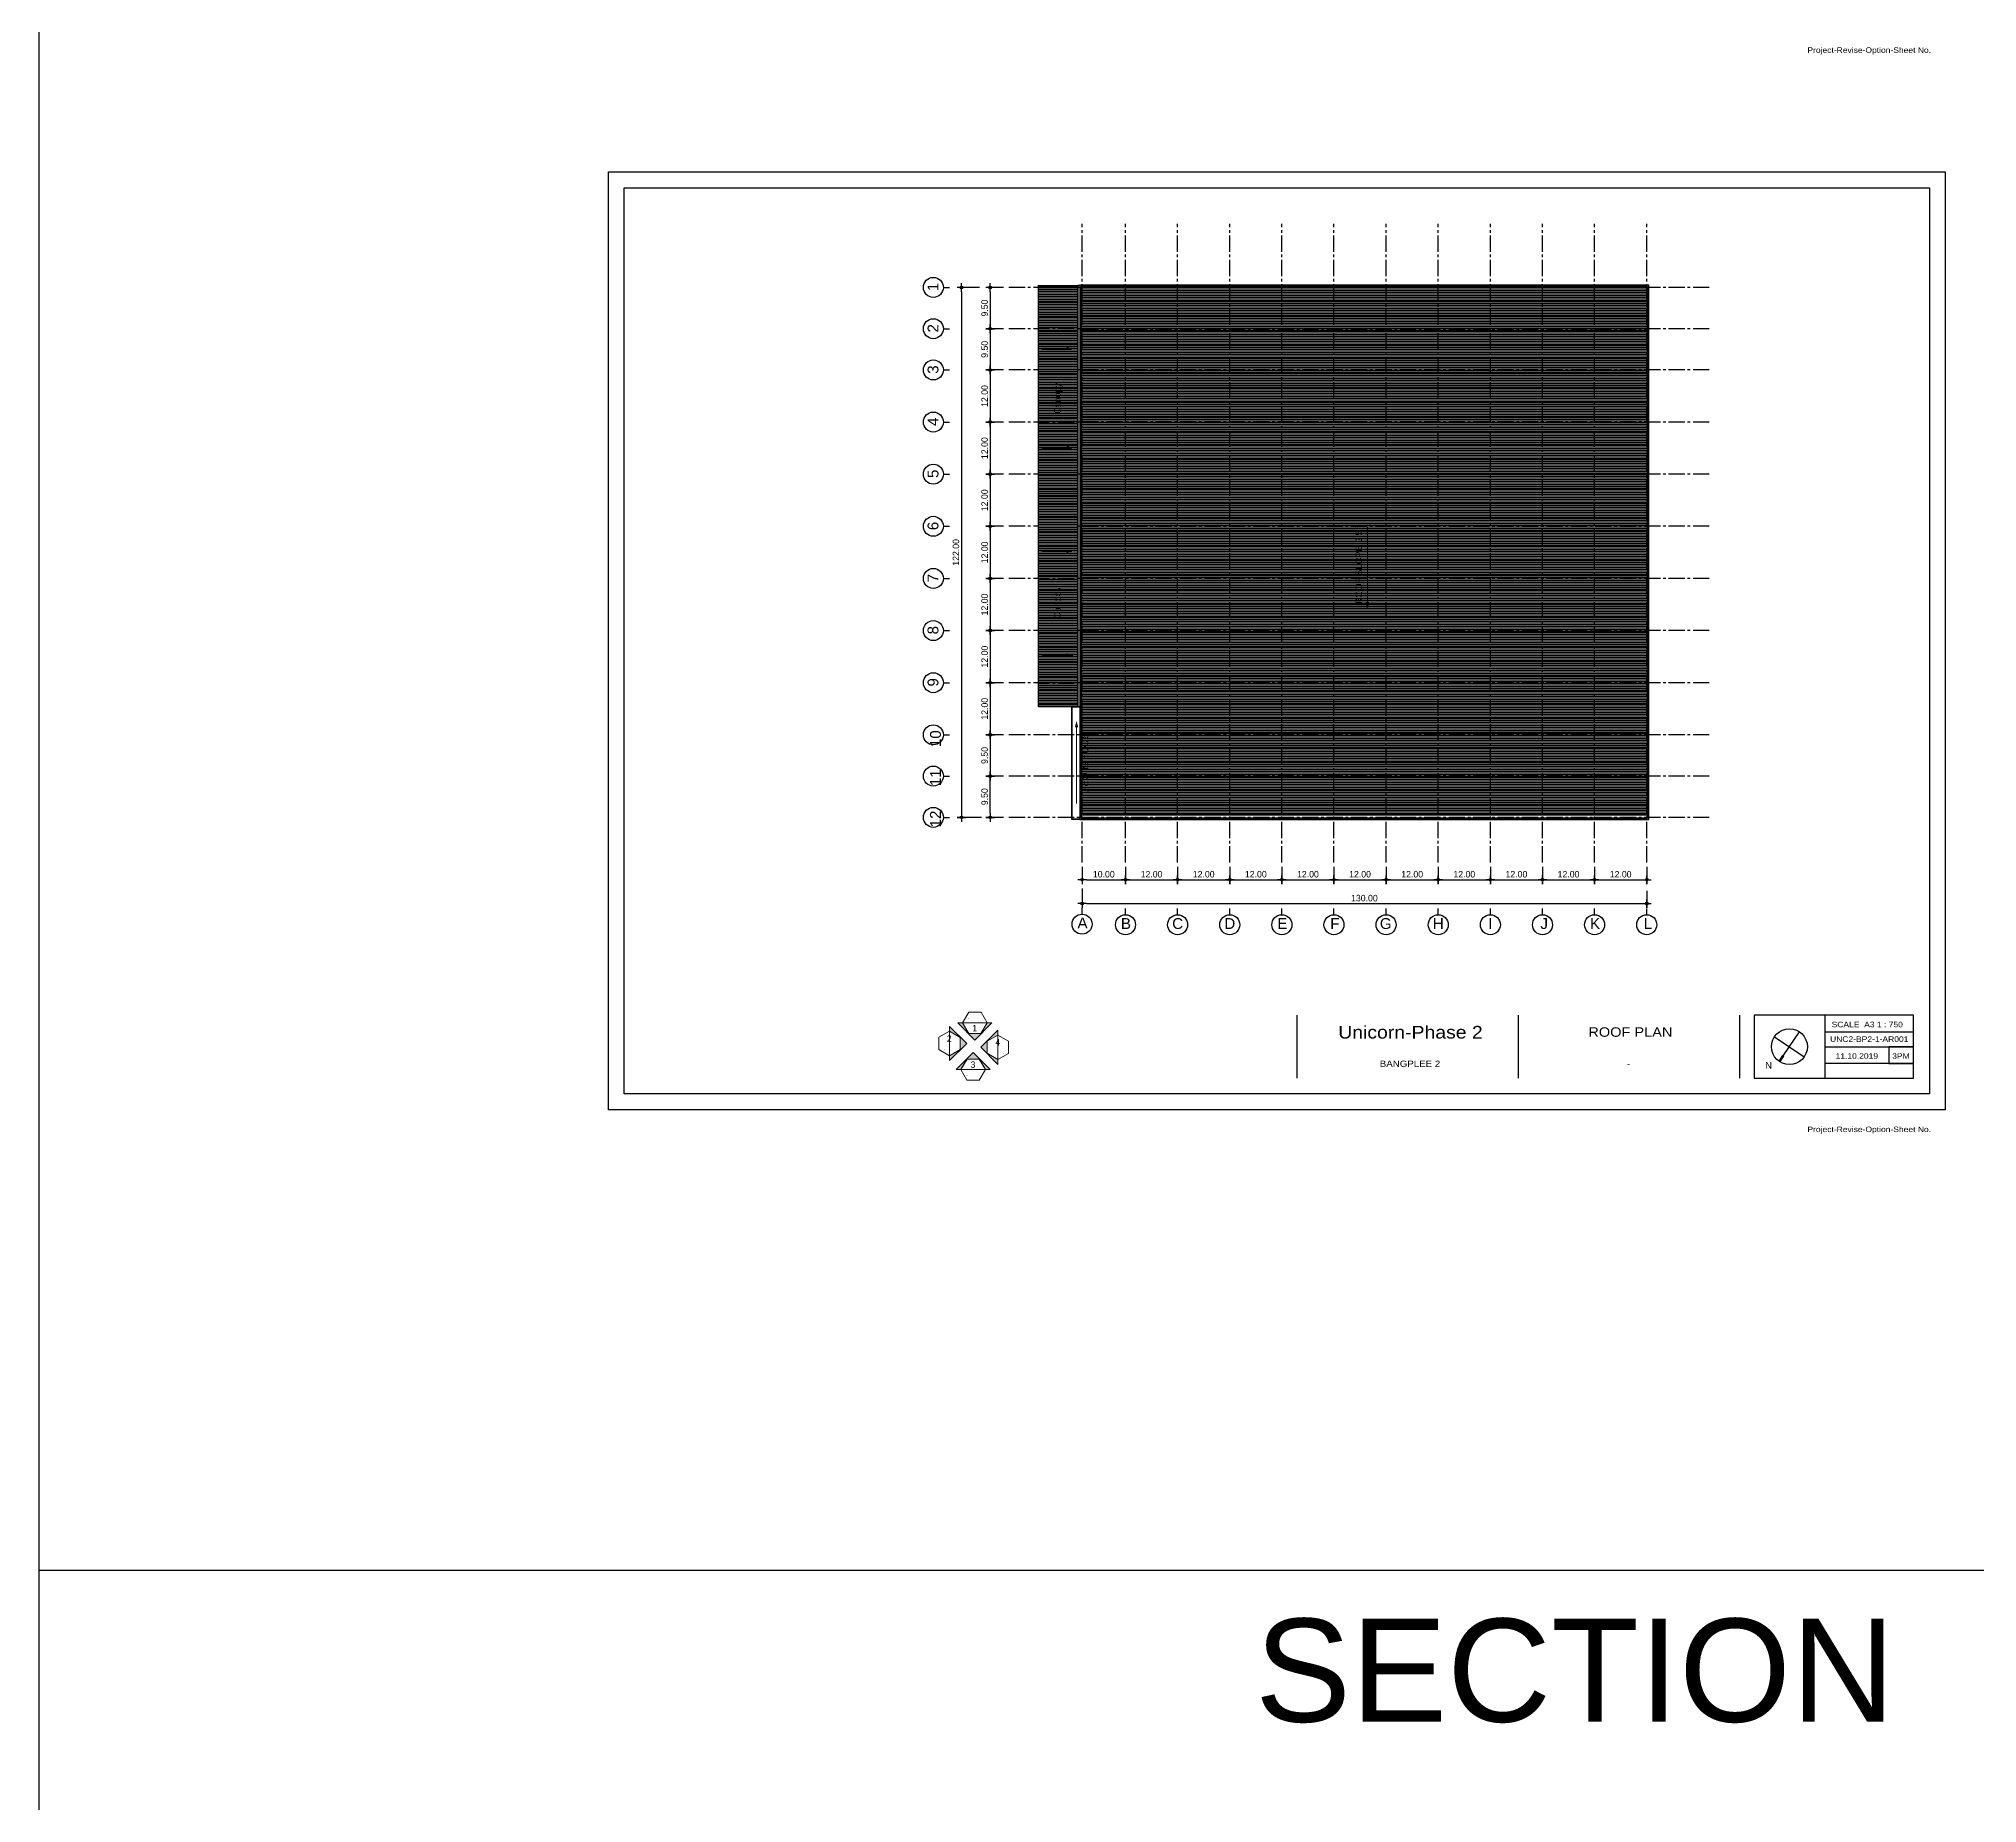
# Model space of a CAD drawing. Extents: x 692141 to 693595, y 1492301 to 1494225.
# Drawn here: x 692141 to 692587.3, y 1492747.3 to 1493153.5 of the extents above; entities that cross this region are included whole.
import ezdxf
from ezdxf.enums import TextEntityAlignment as Align

# ---------------------------------------------------------------- set-up
doc = ezdxf.new("R2010")
doc.units = 0
doc.header["$MEASUREMENT"] = 0
doc.linetypes.add('CENTER2', pattern=[1.125, 0.75, -0.125, 0.125, -0.125])
for name, color, linetype in [('A-dimension', 1, 'Continuous'), ('A-WALL', 2, 'Continuous'), ('AREA', 8, 'Continuous'), ('Arrow dim', 2, 'Continuous'), ('Arrow dim2', 1, 'Continuous'), ('det1', 2, 'Continuous'), ('Grid', 8, 'CENTER2'), ('HATCH', 8, 'Continuous'), ('Layer1', 1, 'Continuous'), ('Layer4', 3, 'Continuous'), ('R', 12, 'Continuous'), ('SYM', 7, 'Continuous'), ('T3', 6, 'Continuous'), ('TEX-THAI', 7, 'Continuous')]:
    doc.layers.add(name, color=color, linetype=linetype)
doc.layers.add('G-ANNO-SYMB', color=7, linetype='Continuous', lineweight=5)
doc.styles.add('ARIAL', font='arial.ttf')
doc.styles.add('Browallia New', font='Browallia New.ttf', dxfattribs={"height": 2000})
doc.styles.add('Browallia New_2', font='Browallia New.ttf', dxfattribs={"width": 0.8, "height": 900})
doc.styles.add('MASTER', font='CordiaUPC.ttf')
doc.styles.add('SU', font='micross.ttf')
doc.dimstyles.new('1000-CC', dxfattribs={"dimtxt": 1.5, "dimasz": 1, "dimexe": 1, "dimexo": 1, "dimgap": 0.5, "dimtad": 1, "dimzin": 0, "dimdsep": 46, "dimtxsty": 'MASTER', "dimblk": 'J-01', "dimcen": 0.09, "dimdle": 1, "dimclrd": 1, "dimclre": 8, "dimclrt": 3, "dimadec": 0, "dimazin": 0, "dimtfac": 1, "dimtix": 1, "dimtmove": 2, "dimatfit": 3, "dimldrblk": 'DOT', "dimfxl": 1, "dimtolj": 1, "dimtzin": 0, "dimarcsym": 0})

# ---------------------------------------------------------------- blocks, each defined once
blk = doc.blocks.new('A$C45E11594')
at = {"layer": 'R'}
blk.add_hatch(color=256, dxfattribs=at).paths.add_polyline_path([(-0.9, 6.2), (-1.4, 6.1), (-2.1, 9.9, -0.012348), (-1.6, 10)])
at = {"layer": 'SYM', "color": 1}
for p, q in [((10, 1.8), (-10, -1.8)), ((-1.1, 6.2), (1.8, -10))]:
    blk.add_line(p, q, dxfattribs=at)
at = {"layer": 'SYM', "color": 7}
for p, q in [((-2.1, 9.9), (-1.4, 6.1)), ((-1.6, 10), (-0.9, 6.2)), ((-0.9, 6.2), (-1.4, 6.1))]:
    blk.add_line(p, q, dxfattribs=at)
at = {"layer": 'SYM', "color": 1}
blk.add_circle((0, 0), 10.2, dxfattribs=at)
blk = doc.blocks.new('Elevation - INFRA-AR_ELEVATION MARK_BODY-503778-500_01_LEVEL 1')
at = {"layer": 'G-ANNO-SYMB'}
for p, q in [((-3.8, 6.5), (-7.5, 0)), ((-7.5, 0), (7.5, 0)), ((-7.5, 0), (-3.8, -6.5)), ((3.7, 6.5), (-3.8, 6.5)), ((7.5, 0), (3.7, 6.5)), ((-3.8, -6.5), (3.7, -6.5)), ((3.7, -6.5), (7.5, 0))]:
    blk.add_line(p, q, dxfattribs=at)
blk = doc.blocks.new('Elevation - UP-504461-500_01_LEVEL 1')
at = {"layer": 'G-ANNO-SYMB'}
blk.add_hatch(color=256, dxfattribs=at).paths.add_polyline_path([(-7.5, 0), (-10.5, 0), (0, 10.5), (10.5, 0), (7.5, 0), (3.8, 6.5), (-3.7, 6.5)], flags=0)
for p, q in [((0, 10.5), (-10.5, 0)), ((-10.5, 0), (-7.5, 0)), ((-7.5, 0), (-3.7, 6.5)), ((-3.7, 6.5), (3.8, 6.5)), ((10.5, 0), (0, 10.5)), ((3.8, 6.5), (7.5, 0)), ((7.5, 0), (10.5, 0))]:
    blk.add_line(p, q, dxfattribs=at)
blk = doc.blocks.new('J-01')
at = {"layer": 'Arrow dim'}
blk.add_circle((0, 0), 0.3, dxfattribs=at)
at = {"layer": 'Arrow dim2'}
for p, q in [((-1, 0), (1, 0)), ((0, -1), (0, 1))]:
    blk.add_line(p, q, dxfattribs=at)
blk = doc.blocks.new('*D302')
at = {"layer": 'A-dimension', "color": 8, "lineweight": -2, "transparency": 16777216}
for p, q in [((692363.12, 1493096.23), (692359.02, 1493096.23)), ((692363.12, 1493086.73), (692359.02, 1493086.73))]:
    blk.add_line(p, q, dxfattribs=at)
at = {"layer": 'A-dimension', "color": 1, "lineweight": -2, "transparency": 16777216}
blk.add_line((692360.02, 1493095.23), (692360.02, 1493087.73), dxfattribs=at)
at = {"layer": 'Defpoints', "color": 0, "transparency": 16777216}
for p in [(692364.12, 1493096.23), (692360.02, 1493086.73), (692364.12, 1493086.73)]:
    blk.add_point(p, dxfattribs=at)
at = {"layer": 'A-dimension', "color": 1, "lineweight": -2, "transparency": 16777216}
for p, rotation in [((692360.02, 1493096.23), 90), ((692360.02, 1493086.73), 270)]:
    blk.add_blockref('J-01', p, dxfattribs=dict(at, rotation=rotation))
at = {"layer": 'A-dimension', "color": 3, "transparency": 16777216, "insert": (692358.76, 1493091.48), "char_height": 1.5, "attachment_point": 5, "rotation": 90, "style": 'MASTER'}
blk.add_mtext('\\A1;9.50', dxfattribs=at)
blk = doc.blocks.new('_Dot')
at = {"color": 0, "linetype": 'ByBlock', "lineweight": -2}
blk.add_line((-0.5, 0), (-1, 0), dxfattribs=at)
at = {"color": 0, "linetype": 'ByBlock', "const_width": 0.5}
blk.add_lwpolyline([(-0.25, 0, 1), (0.25, 0, 1)], format="xyb", close=True, dxfattribs=at)
blk = doc.blocks.new('*D291')
at = {"layer": 'A-dimension', "color": 8, "lineweight": -2, "transparency": 16777216}
for p, q in [((692357.57, 1493096.23), (692352.41, 1493096.23)), ((692358.02, 1492974.23), (692352.41, 1492974.23))]:
    blk.add_line(p, q, dxfattribs=at)
at = {"layer": 'A-dimension', "color": 1, "lineweight": -2, "transparency": 16777216}
blk.add_line((692353.41, 1493095.23), (692353.41, 1492975.23), dxfattribs=at)
at = {"layer": 'Defpoints', "color": 0, "transparency": 16777216}
for p in [(692358.57, 1493096.23), (692353.41, 1492974.23), (692359.02, 1492974.23)]:
    blk.add_point(p, dxfattribs=at)
at = {"layer": 'A-dimension', "color": 1, "lineweight": -2, "transparency": 16777216}
for p, rotation in [((692353.41, 1493096.23), 90), ((692353.41, 1492974.23), 270)]:
    blk.add_blockref('J-01', p, dxfattribs=dict(at, rotation=rotation))
at = {"layer": 'A-dimension', "color": 3, "transparency": 16777216, "insert": (692352.15, 1493035.23), "char_height": 1.5, "attachment_point": 5, "rotation": 90, "style": 'MASTER'}
blk.add_mtext('\\A1;122.00', dxfattribs=at)
blk = doc.blocks.new('*D292')
at = {"layer": 'A-dimension', "color": 8, "lineweight": -2, "transparency": 16777216}
for p, q in [((692363.12, 1493086.73), (692359.02, 1493086.73)), ((692363.12, 1493077.23), (692359.02, 1493077.23))]:
    blk.add_line(p, q, dxfattribs=at)
at = {"layer": 'A-dimension', "color": 1, "lineweight": -2, "transparency": 16777216}
blk.add_line((692360.02, 1493085.73), (692360.02, 1493078.23), dxfattribs=at)
at = {"layer": 'Defpoints', "color": 0, "transparency": 16777216}
for p in [(692364.12, 1493086.73), (692360.02, 1493077.23), (692364.12, 1493077.23)]:
    blk.add_point(p, dxfattribs=at)
at = {"layer": 'A-dimension', "color": 1, "lineweight": -2, "transparency": 16777216}
for p, rotation in [((692360.02, 1493086.73), 90), ((692360.02, 1493077.23), 270)]:
    blk.add_blockref('J-01', p, dxfattribs=dict(at, rotation=rotation))
at = {"layer": 'A-dimension', "color": 3, "transparency": 16777216, "insert": (692358.76, 1493081.98), "char_height": 1.5, "attachment_point": 5, "rotation": 90, "style": 'MASTER'}
blk.add_mtext('\\A1;9.50', dxfattribs=at)
blk = doc.blocks.new('*D293')
at = {"layer": 'A-dimension', "color": 8, "lineweight": -2, "transparency": 16777216}
for p, q in [((692363.12, 1493077.23), (692359.02, 1493077.23)), ((692363.12, 1493065.23), (692359.02, 1493065.23))]:
    blk.add_line(p, q, dxfattribs=at)
at = {"layer": 'A-dimension', "color": 1, "lineweight": -2, "transparency": 16777216}
blk.add_line((692360.02, 1493076.23), (692360.02, 1493066.23), dxfattribs=at)
at = {"layer": 'Defpoints', "color": 0, "transparency": 16777216}
for p in [(692364.12, 1493077.23), (692360.02, 1493065.23), (692364.12, 1493065.23)]:
    blk.add_point(p, dxfattribs=at)
at = {"layer": 'A-dimension', "color": 1, "lineweight": -2, "transparency": 16777216}
for p, rotation in [((692360.02, 1493077.23), 90), ((692360.02, 1493065.23), 270)]:
    blk.add_blockref('J-01', p, dxfattribs=dict(at, rotation=rotation))
at = {"layer": 'A-dimension', "color": 3, "transparency": 16777216, "insert": (692358.76, 1493071.23), "char_height": 1.5, "attachment_point": 5, "rotation": 90, "style": 'MASTER'}
blk.add_mtext('\\A1;12.00', dxfattribs=at)
blk = doc.blocks.new('*D294')
at = {"layer": 'A-dimension', "color": 8, "lineweight": -2, "transparency": 16777216}
for p, q in [((692363.12, 1493065.23), (692359.02, 1493065.23)), ((692363.12, 1493053.23), (692359.02, 1493053.23))]:
    blk.add_line(p, q, dxfattribs=at)
at = {"layer": 'A-dimension', "color": 1, "lineweight": -2, "transparency": 16777216}
blk.add_line((692360.02, 1493064.23), (692360.02, 1493054.23), dxfattribs=at)
at = {"layer": 'Defpoints', "color": 0, "transparency": 16777216}
for p in [(692364.12, 1493065.23), (692360.02, 1493053.23), (692364.12, 1493053.23)]:
    blk.add_point(p, dxfattribs=at)
at = {"layer": 'A-dimension', "color": 1, "lineweight": -2, "transparency": 16777216}
for p, rotation in [((692360.02, 1493065.23), 90), ((692360.02, 1493053.23), 270)]:
    blk.add_blockref('J-01', p, dxfattribs=dict(at, rotation=rotation))
at = {"layer": 'A-dimension', "color": 3, "transparency": 16777216, "insert": (692358.76, 1493059.23), "char_height": 1.5, "attachment_point": 5, "rotation": 90, "style": 'MASTER'}
blk.add_mtext('\\A1;12.00', dxfattribs=at)
blk = doc.blocks.new('*D295')
at = {"layer": 'A-dimension', "color": 8, "lineweight": -2, "transparency": 16777216}
for p, q in [((692363.12, 1493053.23), (692359.02, 1493053.23)), ((692363.12, 1493041.23), (692359.02, 1493041.23))]:
    blk.add_line(p, q, dxfattribs=at)
at = {"layer": 'A-dimension', "color": 1, "lineweight": -2, "transparency": 16777216}
blk.add_line((692360.02, 1493052.23), (692360.02, 1493042.23), dxfattribs=at)
at = {"layer": 'Defpoints', "color": 0, "transparency": 16777216}
for p in [(692364.12, 1493053.23), (692360.02, 1493041.23), (692364.12, 1493041.23)]:
    blk.add_point(p, dxfattribs=at)
at = {"layer": 'A-dimension', "color": 1, "lineweight": -2, "transparency": 16777216}
for p, rotation in [((692360.02, 1493053.23), 90), ((692360.02, 1493041.23), 270)]:
    blk.add_blockref('J-01', p, dxfattribs=dict(at, rotation=rotation))
at = {"layer": 'A-dimension', "color": 3, "transparency": 16777216, "insert": (692358.76, 1493047.23), "char_height": 1.5, "attachment_point": 5, "rotation": 90, "style": 'MASTER'}
blk.add_mtext('\\A1;12.00', dxfattribs=at)
blk = doc.blocks.new('*D296')
at = {"layer": 'A-dimension', "color": 8, "lineweight": -2, "transparency": 16777216}
for p, q in [((692363.12, 1493041.23), (692359.02, 1493041.23)), ((692363.12, 1493029.23), (692359.02, 1493029.23))]:
    blk.add_line(p, q, dxfattribs=at)
at = {"layer": 'A-dimension', "color": 1, "lineweight": -2, "transparency": 16777216}
blk.add_line((692360.02, 1493040.23), (692360.02, 1493030.23), dxfattribs=at)
at = {"layer": 'Defpoints', "color": 0, "transparency": 16777216}
for p in [(692364.12, 1493041.23), (692360.02, 1493029.23), (692364.12, 1493029.23)]:
    blk.add_point(p, dxfattribs=at)
at = {"layer": 'A-dimension', "color": 1, "lineweight": -2, "transparency": 16777216}
for p, rotation in [((692360.02, 1493041.23), 90), ((692360.02, 1493029.23), 270)]:
    blk.add_blockref('J-01', p, dxfattribs=dict(at, rotation=rotation))
at = {"layer": 'A-dimension', "color": 3, "transparency": 16777216, "insert": (692358.76, 1493035.23), "char_height": 1.5, "attachment_point": 5, "rotation": 90, "style": 'MASTER'}
blk.add_mtext('\\A1;12.00', dxfattribs=at)
blk = doc.blocks.new('*D297')
at = {"layer": 'A-dimension', "color": 8, "lineweight": -2, "transparency": 16777216}
for p, q in [((692363.12, 1493029.23), (692359.02, 1493029.23)), ((692363.12, 1493017.23), (692359.02, 1493017.23))]:
    blk.add_line(p, q, dxfattribs=at)
at = {"layer": 'A-dimension', "color": 1, "lineweight": -2, "transparency": 16777216}
blk.add_line((692360.02, 1493028.23), (692360.02, 1493018.23), dxfattribs=at)
at = {"layer": 'Defpoints', "color": 0, "transparency": 16777216}
for p in [(692364.12, 1493029.23), (692360.02, 1493017.23), (692364.12, 1493017.23)]:
    blk.add_point(p, dxfattribs=at)
at = {"layer": 'A-dimension', "color": 1, "lineweight": -2, "transparency": 16777216}
for p, rotation in [((692360.02, 1493029.23), 90), ((692360.02, 1493017.23), 270)]:
    blk.add_blockref('J-01', p, dxfattribs=dict(at, rotation=rotation))
at = {"layer": 'A-dimension', "color": 3, "transparency": 16777216, "insert": (692358.76, 1493023.23), "char_height": 1.5, "attachment_point": 5, "rotation": 90, "style": 'MASTER'}
blk.add_mtext('\\A1;12.00', dxfattribs=at)
blk = doc.blocks.new('*D298')
at = {"layer": 'A-dimension', "color": 8, "lineweight": -2, "transparency": 16777216}
for p, q in [((692363.12, 1493017.23), (692359.02, 1493017.23)), ((692363.12, 1493005.23), (692359.02, 1493005.23))]:
    blk.add_line(p, q, dxfattribs=at)
at = {"layer": 'A-dimension', "color": 1, "lineweight": -2, "transparency": 16777216}
blk.add_line((692360.02, 1493016.23), (692360.02, 1493006.23), dxfattribs=at)
at = {"layer": 'Defpoints', "color": 0, "transparency": 16777216}
for p in [(692364.12, 1493017.23), (692360.02, 1493005.23), (692364.12, 1493005.23)]:
    blk.add_point(p, dxfattribs=at)
at = {"layer": 'A-dimension', "color": 1, "lineweight": -2, "transparency": 16777216}
for p, rotation in [((692360.02, 1493017.23), 90), ((692360.02, 1493005.23), 270)]:
    blk.add_blockref('J-01', p, dxfattribs=dict(at, rotation=rotation))
at = {"layer": 'A-dimension', "color": 3, "transparency": 16777216, "insert": (692358.76, 1493011.23), "char_height": 1.5, "attachment_point": 5, "rotation": 90, "style": 'MASTER'}
blk.add_mtext('\\A1;12.00', dxfattribs=at)
blk = doc.blocks.new('*D299')
at = {"layer": 'A-dimension', "color": 8, "lineweight": -2, "transparency": 16777216}
for p, q in [((692363.12, 1493005.23), (692359.02, 1493005.23)), ((692363.12, 1492993.23), (692359.02, 1492993.23))]:
    blk.add_line(p, q, dxfattribs=at)
at = {"layer": 'A-dimension', "color": 1, "lineweight": -2, "transparency": 16777216}
blk.add_line((692360.02, 1493004.23), (692360.02, 1492994.23), dxfattribs=at)
at = {"layer": 'Defpoints', "color": 0, "transparency": 16777216}
for p in [(692364.12, 1493005.23), (692360.02, 1492993.23), (692364.12, 1492993.23)]:
    blk.add_point(p, dxfattribs=at)
at = {"layer": 'A-dimension', "color": 1, "lineweight": -2, "transparency": 16777216}
for p, rotation in [((692360.02, 1493005.23), 90), ((692360.02, 1492993.23), 270)]:
    blk.add_blockref('J-01', p, dxfattribs=dict(at, rotation=rotation))
at = {"layer": 'A-dimension', "color": 3, "transparency": 16777216, "insert": (692358.76, 1492999.23), "char_height": 1.5, "attachment_point": 5, "rotation": 90, "style": 'MASTER'}
blk.add_mtext('\\A1;12.00', dxfattribs=at)
blk = doc.blocks.new('*D300')
at = {"layer": 'A-dimension', "color": 8, "lineweight": -2, "transparency": 16777216}
for p, q in [((692363.12, 1492993.23), (692359.02, 1492993.23)), ((692363.12, 1492983.73), (692359.02, 1492983.73))]:
    blk.add_line(p, q, dxfattribs=at)
at = {"layer": 'A-dimension', "color": 1, "lineweight": -2, "transparency": 16777216}
blk.add_line((692360.02, 1492992.23), (692360.02, 1492984.73), dxfattribs=at)
at = {"layer": 'Defpoints', "color": 0, "transparency": 16777216}
for p in [(692364.12, 1492993.23), (692360.02, 1492983.73), (692364.12, 1492983.73)]:
    blk.add_point(p, dxfattribs=at)
at = {"layer": 'A-dimension', "color": 1, "lineweight": -2, "transparency": 16777216}
for p, rotation in [((692360.02, 1492993.23), 90), ((692360.02, 1492983.73), 270)]:
    blk.add_blockref('J-01', p, dxfattribs=dict(at, rotation=rotation))
at = {"layer": 'A-dimension', "color": 3, "transparency": 16777216, "insert": (692358.76, 1492988.48), "char_height": 1.5, "attachment_point": 5, "rotation": 90, "style": 'MASTER'}
blk.add_mtext('\\A1;9.50', dxfattribs=at)
blk = doc.blocks.new('*D301')
at = {"layer": 'A-dimension', "color": 8, "lineweight": -2, "transparency": 16777216}
for p, q in [((692363.12, 1492983.73), (692359.02, 1492983.73)), ((692363.12, 1492974.23), (692359.02, 1492974.23))]:
    blk.add_line(p, q, dxfattribs=at)
at = {"layer": 'A-dimension', "color": 1, "lineweight": -2, "transparency": 16777216}
blk.add_line((692360.02, 1492975.23), (692360.02, 1492982.73), dxfattribs=at)
at = {"layer": 'Defpoints', "color": 0, "transparency": 16777216}
for p in [(692360.02, 1492983.73), (692364.12, 1492983.73), (692364.12, 1492974.23)]:
    blk.add_point(p, dxfattribs=at)
at = {"layer": 'A-dimension', "color": 1, "lineweight": -2, "transparency": 16777216}
for p, rotation in [((692360.02, 1492983.73), 90), ((692360.02, 1492974.23), 270)]:
    blk.add_blockref('J-01', p, dxfattribs=dict(at, rotation=rotation))
at = {"layer": 'A-dimension', "color": 3, "transparency": 16777216, "insert": (692358.76, 1492978.98), "char_height": 1.5, "attachment_point": 5, "rotation": 90, "style": 'MASTER'}
blk.add_mtext('\\A1;9.50', dxfattribs=at)

msp = doc.modelspace()

# ---------------------------------------------------------------- hatches: boundary and pattern name
at = {"layer": 'HATCH', "transparency": 33554595}
h = msp.add_hatch(dxfattribs=at)
h.set_pattern_fill('ANSI31', color=256, scale=3, angle=135)
h.set_pattern_definition([(180, (691.4997, -248.02636), (-3e-17, -0.375), [])])
h.paths.add_polyline_path([(692380.189, 1492999.657), (692371.189, 1492999.657), (692371.189, 1493096.757), (692380.187, 1493096.707)])
h = msp.add_hatch(dxfattribs=at)
h.set_pattern_fill('ANSI31', color=256, scale=3, angle=135)
h.set_pattern_definition([(180, (-300, 0), (-3e-17, -0.375), [])])
h.paths.add_polyline_path([(692380.989, 1492974.832), (692511.389, 1492974.832), (692511.389, 1493096.432), (692380.989, 1493096.432)])
at = {"layer": 'T3', "linetype": 'Continuous', "lineweight": 0}
for points in [[(692379.157, 1493082.114), (692377.657, 1493082.516), (692377.657, 1493081.712)], [(692379.157, 1493059.241), (692377.657, 1493059.643), (692377.657, 1493058.84)], [(692379.157, 1493035.434), (692377.657, 1493035.835), (692377.657, 1493035.032)], [(692446.858, 1493022.135), (692447.259, 1493023.635), (692446.456, 1493023.635)], [(692379.157, 1493011.507), (692377.657, 1493011.909), (692377.657, 1493011.105)], [(692379.913, 1492996.426), (692379.512, 1492994.926), (692380.315, 1492994.926)]]:
    msp.add_hatch(color=256, dxfattribs=at).paths.add_polyline_path(points, flags=0)

# ---------------------------------------------------------------- linework, layer by layer
at = {"color": 8}
for p, q in [((692430.704, 1492914.184), (692430.704, 1492928.69)), ((692430.704, 1492914.184), (692430.704, 1492928.69)), ((692481.651, 1492914.184), (692481.651, 1492928.69)), ((692532.597, 1492914.184), (692532.597, 1492928.69)), ((692552.165, 1492928.69), (692552.165, 1492914.184))]:
    msp.add_line(p, q, dxfattribs=at)
for points in [[(692535.929, 1492914.184), (692572.613, 1492914.184), (692572.613, 1492928.69), (692535.929, 1492928.69)], [(692535.929, 1492928.69), (692535.929, 1492914.184)]]:
    msp.add_lwpolyline(points, dxfattribs=at)
for points in [[(692552.165, 1492921.437), (692572.613, 1492921.437), (692572.613, 1492924.805), (692552.165, 1492924.805)], [(692552.165, 1492914.184), (692572.613, 1492914.184), (692572.613, 1492917.552), (692552.165, 1492917.552)], [(692566.906, 1492917.552), (692572.613, 1492917.552), (692572.613, 1492921.437), (692566.906, 1492921.437)]]:
    msp.add_lwpolyline(points, close=True, dxfattribs=at)
at = {"layer": 'A-WALL'}
for points in [[(692380.189, 1492999.657), (692371.189, 1492999.657), (692371.189, 1493096.757), (692380.187, 1493096.707)], [(692380.689, 1492999.657), (692380.189, 1492999.657), (692380.189, 1493096.732), (692380.689, 1493096.732)]]:
    msp.add_lwpolyline(points, close=True, dxfattribs=at)
msp.add_lwpolyline([(692371.189, 1493048.207), (692380.188, 1493048.207)], dxfattribs=at)
at = {"layer": 'AREA'}
msp.add_lwpolyline([(692878.621, 1494169.978), (692140.984, 1494169.978), (692140.984, 1492300.54), (692878.621, 1492300.54)], close=True, dxfattribs=at)
msp.add_lwpolyline([(692140.984, 1492800.902), (692878.621, 1492800.902)], dxfattribs=at)
at = {"layer": 'det1', "color": 9}
msp.add_lwpolyline([(692272.129, 1493122.816), (692579.909, 1493122.816), (692579.909, 1492906.914), (692272.129, 1492906.914)], close=True, dxfattribs=at)
at = {"layer": 'det1', "color": 8}
msp.add_lwpolyline([(692576.275, 1492910.549), (692275.764, 1492910.549), (692275.764, 1493119.182), (692576.275, 1493119.182)], close=True, dxfattribs=at)
at = {"layer": 'Grid', "ltscale": 5}
for points in [[(692381.189, 1492963.815), (692381.189, 1493110.898)], [(692391.189, 1492963.815), (692391.189, 1493110.898)], [(692403.189, 1492963.815), (692403.189, 1493110.898)], [(692415.189, 1492963.815), (692415.189, 1493110.898)], [(692427.189, 1492963.815), (692427.189, 1493110.898)], [(692439.189, 1492963.815), (692439.189, 1493110.898)], [(692451.189, 1492963.815), (692451.189, 1493110.898)], [(692463.189, 1492963.815), (692463.189, 1493110.898)], [(692475.189, 1492963.815), (692475.189, 1493110.898)], [(692487.189, 1492963.815), (692487.189, 1493110.898)], [(692499.189, 1492963.815), (692499.189, 1493110.898)], [(692511.189, 1492963.815), (692511.189, 1493110.898)], [(692525.6, 1493096.232), (692364.118, 1493096.232)], [(692525.6, 1493086.732), (692364.118, 1493086.732)], [(692525.6, 1493077.232), (692364.118, 1493077.232)], [(692525.6, 1493065.232), (692364.118, 1493065.232)], [(692525.6, 1493053.232), (692364.118, 1493053.232)], [(692525.6, 1493041.232), (692364.118, 1493041.232)], [(692525.6, 1493029.232), (692364.118, 1493029.232)], [(692525.6, 1493017.232), (692364.118, 1493017.232)], [(692525.6, 1493005.232), (692364.118, 1493005.232)], [(692525.6, 1492993.232), (692364.118, 1492993.232)], [(692525.6, 1492983.732), (692364.118, 1492983.732)], [(692525.6, 1492974.232), (692364.118, 1492974.232)]]:
    msp.add_lwpolyline(points, dxfattribs=at)
at = {"layer": 'Layer1'}
for points in [[(692349.249, 1493096.232), (692350.676, 1493096.232)], [(692349.249, 1493086.732), (692350.676, 1493086.732)], [(692349.249, 1493077.232), (692350.676, 1493077.232)], [(692349.249, 1493065.232), (692350.676, 1493065.232)], [(692349.249, 1493053.232), (692350.676, 1493053.232)], [(692349.249, 1493041.232), (692350.676, 1493041.232)], [(692349.249, 1493029.232), (692350.676, 1493029.232)], [(692349.249, 1493017.232), (692350.676, 1493017.232)], [(692349.249, 1493005.232), (692350.676, 1493005.232)], [(692380.689, 1492973.732), (692378.839, 1492973.732), (692378.839, 1492999.657)], [(692378.839, 1492999.657), (692380.689, 1492999.657)], [(692380.689, 1492973.832), (692378.939, 1492973.832), (692378.939, 1492999.657)], [(692349.249, 1492993.232), (692350.676, 1492993.232)], [(692349.249, 1492983.732), (692350.676, 1492983.732)], [(692349.249, 1492974.232), (692350.676, 1492974.232)], [(692381.189, 1492951.952), (692381.189, 1492953.379)], [(692391.189, 1492951.817), (692391.189, 1492953.244)], [(692403.189, 1492951.817), (692403.189, 1492953.244)], [(692415.189, 1492951.817), (692415.189, 1492953.244)], [(692427.189, 1492951.817), (692427.189, 1492953.244)], [(692439.189, 1492951.817), (692439.189, 1492953.244)], [(692451.189, 1492951.817), (692451.189, 1492953.244)], [(692463.189, 1492951.817), (692463.189, 1492953.244)], [(692475.189, 1492951.817), (692475.189, 1492953.244)], [(692487.189, 1492951.817), (692487.189, 1492953.244)], [(692499.189, 1492951.817), (692499.189, 1492953.244)], [(692511.189, 1492951.817), (692511.189, 1492953.244)]]:
    msp.add_lwpolyline(points, dxfattribs=at)
for points in [[(692380.989, 1493096.432), (692380.989, 1492974.032), (692511.389, 1492974.032), (692511.389, 1493096.432)], [(692380.989, 1492974.032), (692380.989, 1492974.832), (692511.389, 1492974.832), (692511.389, 1492974.032)]]:
    msp.add_lwpolyline(points, close=True, dxfattribs=at)
for centre in [(692346.945, 1493096.232), (692346.945, 1493086.732), (692346.945, 1493077.232), (692346.945, 1493065.232), (692346.945, 1493053.232), (692346.945, 1493041.232), (692346.945, 1493029.232), (692346.945, 1493017.232), (692346.945, 1493005.232), (692346.945, 1492993.232), (692346.945, 1492983.732), (692346.945, 1492974.232), (692381.189, 1492949.648), (692391.189, 1492949.514), (692403.189, 1492949.514), (692415.189, 1492949.514), (692427.189, 1492949.514), (692439.189, 1492949.514), (692451.189, 1492949.514), (692463.189, 1492949.514), (692475.189, 1492949.514), (692487.189, 1492949.514), (692499.189, 1492949.514), (692511.189, 1492949.514)]:
    msp.add_circle(centre, 2.303, dxfattribs=at)
at = {"layer": 'Layer4'}
msp.add_lwpolyline([(692380.689, 1493096.732), (692380.689, 1492973.732), (692511.689, 1492973.732), (692511.689, 1493096.732)], close=True, dxfattribs=at)
at = {"layer": 'T3', "linetype": 'Continuous', "lineweight": 0}
for points in [[(692377.868, 1493082.109), (692371.887, 1493082.109)], [(692377.868, 1493059.236), (692371.887, 1493059.236)], [(692446.901, 1493023.555), (692446.901, 1493041.134)], [(692377.868, 1493035.429), (692371.887, 1493035.429)], [(692377.868, 1493011.502), (692371.887, 1493011.502)], [(692379.87, 1492995.005), (692379.87, 1492977.426)]]:
    msp.add_lwpolyline(points, dxfattribs=at)

# ---------------------------------------------------------------- block references
at = {"layer": 'G-ANNO-SYMB', "xscale": 0.3749999999999996, "yscale": 0.3749999999999996, "zscale": 0.3749999999999996}
for name, p, rotation in [('Elevation - UP-504461-500_01_LEVEL 1', (692356.503, 1492926.908), 179.9999999999999), ('Elevation - INFRA-AR_ELEVATION MARK_BODY-503778-500_01_LEVEL 1', (692356.503, 1492926.908), 179.9999999999999), ('Elevation - INFRA-AR_ELEVATION MARK_BODY-503778-500_01_LEVEL 1', (692350.682, 1492922.172), 269.9999999999995), ('Elevation - UP-504461-500_01_LEVEL 1', (692350.682, 1492922.172), 269.9999999999992), ('Elevation - UP-504461-500_01_LEVEL 1', (692361.811, 1492921.294), 89.99999999999993), ('Elevation - INFRA-AR_ELEVATION MARK_BODY-503778-500_01_LEVEL 1', (692361.811, 1492921.294), 89.99999999999993)]:
    msp.add_blockref(name, p, dxfattribs=dict(at, rotation=rotation))
for name in ['Elevation - UP-504461-500_01_LEVEL 1', 'Elevation - INFRA-AR_ELEVATION MARK_BODY-503778-500_01_LEVEL 1']:
    msp.add_blockref(name, (692356.118, 1492916.161), dxfattribs=at)
at = {"layer": 'SYM', "xscale": 0.4048876822172431, "yscale": 0.4048876822172431, "zscale": 0.4048876822172431, "rotation": 135.7464097540513}
msp.add_blockref('A$C45E11594', (692544.047, 1492921.437), dxfattribs=at)

# ---------------------------------------------------------------- texts
at = {"color": 3, "style": 'SU'}
msp.add_text('N', height=1.565, dxfattribs=at).set_placement((692539.246, 1492916.376, -0.022), align=Align.CENTER)
at = {"layer": 'Defpoints', "color": 3, "style": 'ARIAL', "width": 1.1}
for p in [(692562.42, 1493150.865), (692562.42, 1492902.407)]:
    msp.add_text('Project-Revise-Option-Sheet No.', height=1.27215, dxfattribs=at).set_placement(p, align=Align.MIDDLE_CENTER)
at = {"layer": 'G-ANNO-SYMB', "attachment_point": 1}
for s, insert, char_height, width, style in [('-', (692354.917, 1492928.446), 0.675, 3.82405, 'Browallia New_2'), ('2', (692350.05, 1492924.033), 1.5, 1.44304, 'Browallia New'), ('1', (692355.895, 1492926.461), 1.5, 1.44304, 'Browallia New'), ('4', (692361.215, 1492923.191), 1.5, 1.44304, 'Browallia New'), ('3', (692355.511, 1492918.045), 1.5, 1.05332, 'Browallia New'), ('-', (692354.53, 1492915.281), 0.675, 3.82405, 'Browallia New_2')]:
    msp.add_mtext(s, dxfattribs=dict(at, insert=insert, char_height=char_height, width=width, style=style))
at = {"layer": 'G-ANNO-SYMB', "char_height": 0.675, "width": 3.82405, "attachment_point": 1, "rotation": 90, "style": 'Browallia New_2'}
for insert in [(692349.144, 1492920.586), (692362.691, 1492919.706)]:
    msp.add_mtext('-', dxfattribs=dict(at, insert=insert))
at = {"layer": 'T3', "linetype": 'Continuous', "lineweight": 0, "style": 'ARIAL'}
for s, height, p in [('1', 2.5, (692346.866, 1493097.281)), ('2', 2.5, (692346.866, 1493087.781)), ('3', 2.5, (692346.866, 1493078.281)), ('Canopy', 1.5, (692375.503, 1493074.27)), ('4', 2.5, (692346.866, 1493066.281)), ('5', 2.5, (692346.866, 1493054.281)), ('6', 2.5, (692346.866, 1493042.281)), ('7', 2.5, (692346.866, 1493030.281)), ('Canopy', 1.5, (692375.503, 1493027.243)), ('8', 2.5, (692346.866, 1493018.281)), ('9', 2.5, (692346.866, 1493006.281)), ('10', 2.5, (692347.438, 1492994.281)), ('11', 2.5, (692347.438, 1492985.299)), ('12', 2.5, (692347.438, 1492975.799))]:
    msp.add_text(s, height=height, rotation=90, dxfattribs=at).set_placement(p, align=Align.MIDDLE_RIGHT)
for s, p in [('A', (692382.46, 1492949.919)), ('B', (692392.46, 1492949.784)), ('C', (692404.46, 1492949.784)), ('D', (692416.46, 1492949.784)), ('E', (692428.46, 1492949.784)), ('F', (692440.46, 1492949.784)), ('G', (692452.46, 1492949.784)), ('H', (692464.46, 1492949.784)), ('I', (692475.695, 1492949.784)), ('J', (692488.46, 1492949.784)), ('K', (692500.46, 1492949.784)), ('L', (692512.46, 1492949.784))]:
    msp.add_text(s, height=2.5, dxfattribs=at).set_placement(p, align=Align.MIDDLE_RIGHT)
at = {"layer": 'T3', "linetype": 'Continuous', "lineweight": 0, "char_height": 1.5, "width": 26.20214, "attachment_point": 1, "line_spacing_factor": 1.604905, "style": 'ARIAL'}
for s, insert, rotation in [('ROOF SLOPE 3.5°', (692444.158, 1493023.261), 90), ('ROOF SLOPE ', (692382.613, 1492993.637), 270)]:
    msp.add_mtext(s, dxfattribs=dict(at, insert=insert, rotation=rotation))
at = {"layer": 'TEX-THAI', "style": 'ARIAL', "width": 1.1}
for s, height, p in [('SCALE  A3 1 : 750', 1.27215, (692561.969, 1492926.547)), ('Unicorn-Phase 2', 2.90777, (692456.802, 1492924.763)), ('ROOF PLAN', 2.1808, (692507.428, 1492924.807)), ('UNC2-BP2-1-AR001', 1.27215, (692562.42, 1492923.178)), ('BANGPLEE 2', 1.4539, (692456.689, 1492917.511)), ('11.10.2019', 1.2721, (692559.562, 1492919.293)), ('3PM', 1.2721, (692569.722, 1492919.293)), ('-', 1.454, (692507.007, 1492917.511))]:
    msp.add_text(s, height=height, dxfattribs=at).set_placement(p, align=Align.MIDDLE_CENTER)
at = {"layer": 'TEX-THAI', "insert": (692420.988, 1492789.756), "char_height": 23.7369, "attachment_point": 1, "style": 'ARIAL'}
msp.add_mtext_dynamic_manual_height_columns('SECTION', width=802.43831, gutter_width=118.684, heights=[0], dxfattribs=at)

# ---------------------------------------------------------------- dimensions: what is measured, and where the dimension line sits
at = {"layer": 'A-dimension'}
for base, p1, p2, angle, picture, middle in [((692353.412, 1492974.232), (692358.572, 1493096.232), (692359.018, 1492974.232), 90, '*D291', (692352.15, 1493035.232)), ((692360.018, 1493086.732), (692364.118, 1493096.232), (692364.118, 1493086.732), 90, '*D302', (692358.755, 1493091.482)), ((692360.018, 1493077.232), (692364.118, 1493086.732), (692364.118, 1493077.232), 90, '*D292', (692358.755, 1493081.982)), ((692360.018, 1493065.232), (692364.118, 1493077.232), (692364.118, 1493065.232), 90, '*D293', (692358.755, 1493071.232)), ((692360.018, 1493053.232), (692364.118, 1493065.232), (692364.118, 1493053.232), 90, '*D294', (692358.755, 1493059.232)), ((692360.018, 1493041.232), (692364.118, 1493053.232), (692364.118, 1493041.232), 90, '*D295', (692358.755, 1493047.232)), ((692360.018, 1493029.232), (692364.118, 1493041.232), (692364.118, 1493029.232), 90, '*D296', (692358.755, 1493035.232)), ((692360.018, 1493017.232), (692364.118, 1493029.232), (692364.118, 1493017.232), 90, '*D297', (692358.755, 1493023.232)), ((692360.018, 1493005.232), (692364.118, 1493017.232), (692364.118, 1493005.232), 90, '*D298', (692358.755, 1493011.232)), ((692360.018, 1492993.232), (692364.118, 1493005.232), (692364.118, 1492993.232), 90, '*D299', (692358.755, 1492999.232)), ((692360.018, 1492983.732), (692364.118, 1492993.232), (692364.118, 1492983.732), 90, '*D300', (692358.755, 1492988.482)), ((692360.018, 1492983.732), (692364.118, 1492974.232), (692364.118, 1492983.732), 270, '*D301', (692358.755, 1492978.982))]:
    dim = msp.add_linear_dim(base=base, p1=p1, p2=p2, angle=angle, dimstyle='1000-CC', dxfattribs=at)
    dim.commit()
    dim.dimension.update_dxf_attribs({"geometry": picture, "text_midpoint": middle})
for base, p1, p2 in [((692391.189, 1492959.878), (692381.189, 1492963.815), (692391.189, 1492963.815)), ((692403.189, 1492959.878), (692391.189, 1492963.815), (692403.189, 1492963.815)), ((692415.189, 1492959.878), (692403.189, 1492963.815), (692415.189, 1492963.815)), ((692427.189, 1492959.878), (692415.189, 1492963.815), (692427.189, 1492963.815)), ((692439.189, 1492959.878), (692427.189, 1492963.815), (692439.189, 1492963.815)), ((692451.189, 1492959.878), (692439.189, 1492963.815), (692451.189, 1492963.815)), ((692463.189, 1492959.878), (692451.189, 1492963.815), (692463.189, 1492963.815)), ((692475.189, 1492959.878), (692463.189, 1492963.815), (692475.189, 1492963.815)), ((692487.189, 1492959.878), (692475.189, 1492963.815), (692487.189, 1492963.815)), ((692499.189, 1492959.878), (692487.189, 1492963.815), (692499.189, 1492963.815)), ((692511.189, 1492959.878), (692499.189, 1492963.815), (692511.189, 1492963.815)), ((692511.189, 1492954.379), (692381.189, 1492958.878), (692511.189, 1492958.317))]:
    msp.add_linear_dim(base=base, p1=p1, p2=p2, dimstyle='1000-CC', dxfattribs=at).render()

doc.saveas('drawing.dxf')
